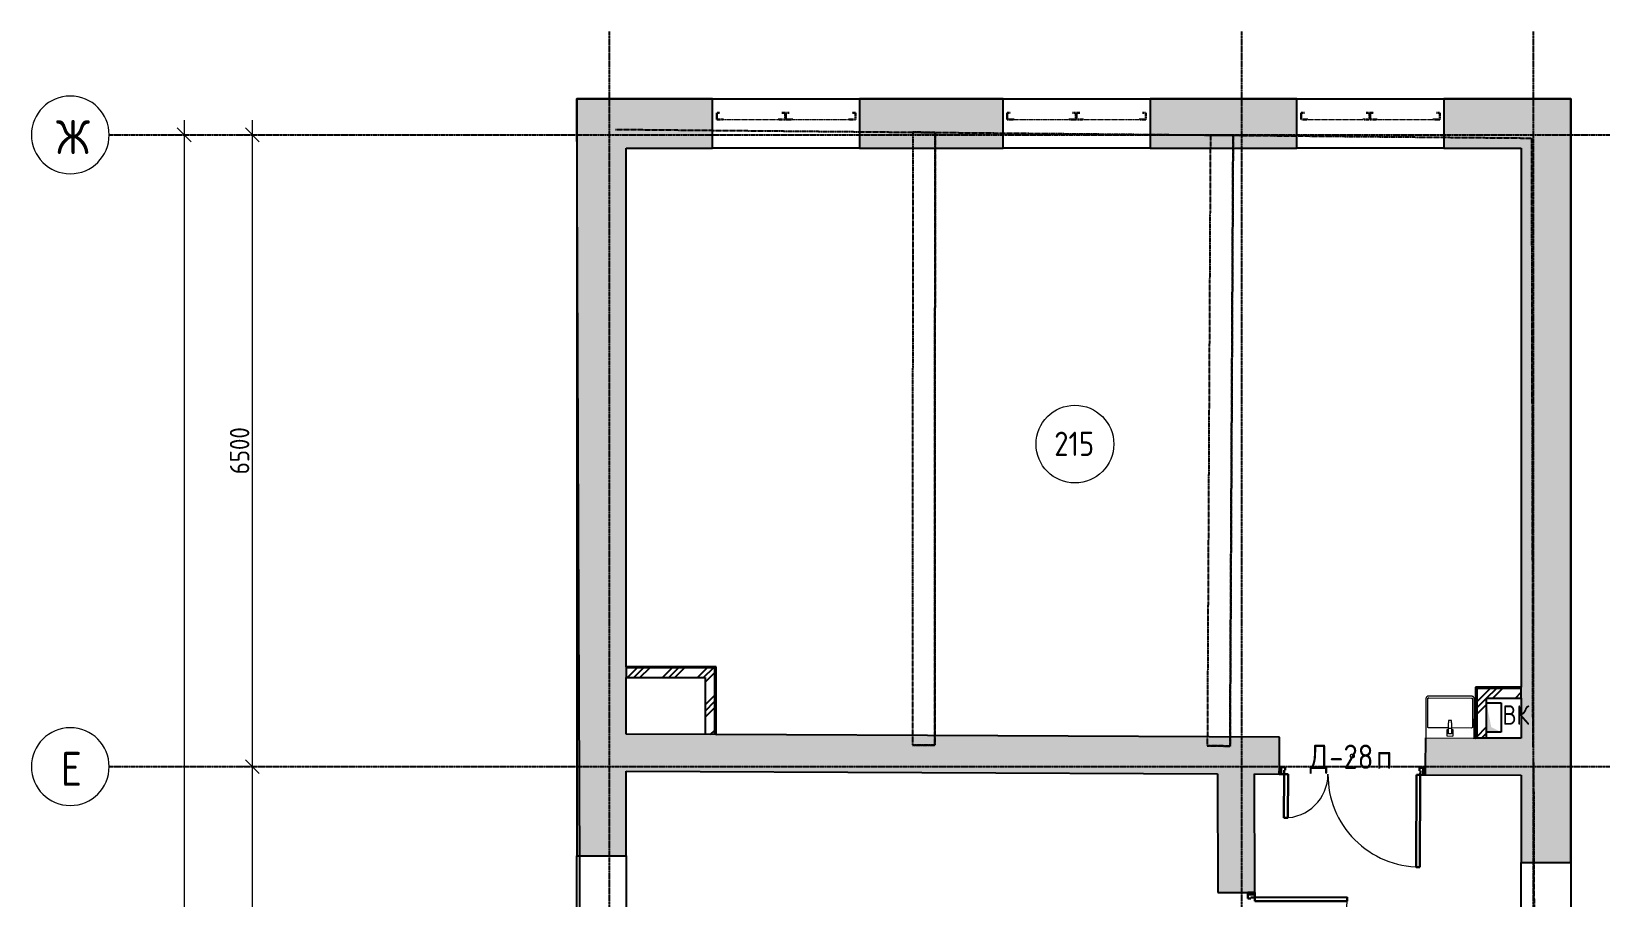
# Model space of a CAD drawing. Header units: millimetres. Extents: x -129048 to 476301, y -5853 to 215316.
# Drawn here: x 96253 to 112390, y 35659 to 44572 of the extents above; entities that cross this region are included whole.
import ezdxf

# ---------------------------------------------------------------- set-up
doc = ezdxf.new("R2010")
doc.units = ezdxf.units.MM
for name, pattern in [('ADSK_Линия сетки', [25, 20, -2.5, 0, -2.5]), ('ADSK_Сверху', [4.5, 3, -1.5]), ('ADSK_Снесено', [4.5, 3, -1.5])]:
    doc.linetypes.add(name, pattern=pattern)
for name, color, linetype, lineweight, true_color in [('_ Окна', 5, 'Continuous', 30, 0x0000ff), ('Линии', 7, 'Continuous', 9, 0x00a600), ('Стены внутренние', 5, 'Continuous', 18, 0x0000ff), ('Стены наружные', 1, 'ADSK_Снесено', 18, 0xff0000), ('Стены штриховка', 5, 'Continuous', 18, 0x0000ff)]:
    doc.layers.add(name, color=color, linetype=linetype, lineweight=lineweight, true_color=true_color)
for name, color, linetype, lineweight in [('Аннотация', 7, 'Continuous', 9), ('Двери', 251, 'Continuous', 18), ('Каркас', 7, 'Continuous', 18), ('Марки дверей', 7, 'Continuous', 20), ('Марки помещений', 7, 'Continuous', 20), ('Окна', 251, 'Continuous', 18), ('Оси', 7, 'Continuous', 9), ('Перекрытие', 7, 'Continuous', 18), ('Сантехника', 251, 'Continuous', 18), ('Узлы', 7, 'Continuous', 18)]:
    doc.layers.add(name, color=color, linetype=linetype, lineweight=lineweight)
doc.styles.add('GOST Common', font='GOST Common_0.ttf', dxfattribs={"width": 0.9, "height": 350})
doc.styles.add('GOST Common_1', font='GOST Common_0.ttf', dxfattribs={"width": 0.9, "height": 200})
doc.styles.add('GOST Common_2', font='GOST Common_0.ttf', dxfattribs={"width": 0.9, "height": 250})
doc.dimstyles.new('ADSK_Основной_2_5_мм', dxfattribs={"dimscale": 304.8, "dimtxt": 251.428749, "dimasz": 0.463911, "dimexe": 0.492126, "dimexo": 0.492126, "dimgap": 0.098425, "dimtad": 1, "dimdec": 1, "dimrnd": 0.1, "dimdsep": 46, "dimtxsty": 'GOST Common_1', "dimblk1": 'OBLIQUE', "dimblk2": 'OBLIQUE', "dimsah": 1, "dimcen": 0.09, "dimdle": 0.492126, "dimazin": 2, "dimtfac": 1, "dimtdec": 4, "dimtix": 1, "dimtmove": 0, "dimatfit": 3, "dimfxl": 1, "dimtvp": 1, "dimtfill": 1, "dimtolj": 1, "dimtzin": 0, "dimlwd": 20, "dimlwe": 20, "dimarcsym": 2})
pattern_1 = [(45, (108139.4, 150), (-179.6051, 179.6051), []), (45, (108202.9, 150), (0, 359.2102), []), (45, (108075.9, 150), (0, 359.2102), [])]

# ---------------------------------------------------------------- blocks, each defined once
blk = doc.blocks.new('Витраж-тент со смещением вовне - 60мм 34 сдвиг-2061971-02 План 2-го этажа маркировочный')
at = {"layer": '_ Окна', "color": 161, "linetype": 'ADSK_Сверху', "true_color": 0xaaaaff}
for p, q in [((-352, 25), (-352, -45)), ((-352, 25), (-318, 25)), ((-352, -45), (-352, 25)), ((352, 25), (318, 25)), ((352, -45), (352, 25)), ((352, -45), (352, 25)), ((-292, -45), (-352, -45)), ((-292, -35), (-292, -45)), ((292, -35), (292, -45)), ((292, -45), (352, -45))]:
    blk.add_line(p, q, dxfattribs=at)
at = {"layer": 'Окна', "color": 161, "linetype": 'ADSK_Сверху', "true_color": 0xaaaaff}
blk.add_line((-292, -45), (292, -45), dxfattribs=at)
blk = doc.blocks.new('Витраж-тент со смещением вовне - 60мм 34 сдвиг-2061973-02 План 2-го этажа маркировочный')
at = {"layer": '_ Окна', "color": 161, "linetype": 'ADSK_Сверху', "true_color": 0xaaaaff}
for p, q in [((-357, 25), (-357, -45)), ((-357, 25), (-323, 25)), ((-357, -45), (-357, 25)), ((357, 25), (323, 25)), ((357, -45), (357, 25)), ((357, -45), (357, 25)), ((-297, -45), (-357, -45)), ((-297, -35), (-297, -45)), ((297, -35), (297, -45)), ((297, -45), (357, -45))]:
    blk.add_line(p, q, dxfattribs=at)
at = {"layer": 'Окна', "color": 161, "linetype": 'ADSK_Сверху', "true_color": 0xaaaaff}
blk.add_line((-297, -45), (297, -45), dxfattribs=at)
blk = doc.blocks.new('AC_Дверь_Двупольная - Д-28п 1500х2200h-2039725-02 План 2-го этажа маркировочный')
at = {"layer": 'Двери', "lineweight": 30}
for p, q in [((-700, 1140), (-660, 1140)), ((-700, 190), (-700, 1140)), ((-660, 1140), (-660, 190)), ((700, 640), (660, 640)), ((660, 640), (660, 190)), ((700, 190), (700, 640)), ((-750, 190), (-730, 190)), ((-750, 120), (-750, 190)), ((-730, 190), (-700, 190)), ((-730, 120), (-730, 190)), ((-730, 190), (-730, 120)), ((-660, 190), (-700, 190)), ((-700, 190), (-700, 150)), ((660, 190), (700, 190)), ((730, 190), (700, 190)), ((700, 190), (700, 150)), ((730, 120), (730, 190)), ((750, 190), (730, 190)), ((730, 190), (730, 120)), ((750, 120), (750, 190)), ((-730, 120), (-750, 120)), ((-690, 120), (-730, 120)), ((-700, 150), (-690, 150)), ((-690, 150), (-690, 120)), ((700, 150), (690, 150)), ((690, 150), (690, 120)), ((690, 120), (730, 120)), ((730, 120), (750, 120))]:
    blk.add_line(p, q, dxfattribs=at)
at = {"layer": 'Двери'}
for centre, radius, start, end in [((-700, 190), 950, 360, 90), ((700, 190), 450, 90, 180)]:
    blk.add_arc(centre, radius, start, end, dxfattribs=at)
blk = doc.blocks.new('Parametric_Porcelain_bathroom_sink_20774 - 500х430мм-V215-02 План 2-го этажа маркировочный')
at = {"layer": 'Сантехника'}
for p, q in [((-125, 540), (-125, 140)), ((-105, 253), (-105, 540)), ((345, 570), (-95, 570)), ((-95, 550), (345, 550)), ((355, 540), (355, 253)), ((375, 140), (375, 540)), ((110, 243), (-95, 243)), ((93, 221), (93, 162)), ((110, 223), (95, 223)), ((140, 319), (110, 319)), ((110, 319), (110, 296)), ((140, 319), (110, 319)), ((110, 236), (110, 296)), ((110, 201), (110, 236)), ((140, 236), (110, 236)), ((110, 181), (110, 201)), ((140, 181), (110, 181)), ((140, 296), (140, 319)), ((140, 296), (140, 236)), ((345, 243), (140, 243)), ((140, 236), (140, 201)), ((155, 223), (140, 223)), ((140, 201), (140, 181)), ((156, 162), (156, 221)), ((-125, 140), (-120, 140)), ((-120, 140), (-115, 140)), ((-115, 140), (365, 140)), ((95, 160), (155, 160)), ((365, 140), (370, 140)), ((370, 140), (375, 140))]:
    blk.add_line(p, q, dxfattribs=at)
at = {"layer": 'Сантехника', "flags": 128}
for points in [[(-95, 570), (-96, 570), (-97, 570), (-99, 570), (-100, 570), (-101, 569), (-102, 569), (-103, 569), (-104, 568), (-106, 568), (-107, 568), (-108, 567), (-109, 567), (-110, 566), (-111, 565), (-112, 565), (-113, 564), (-114, 563), (-115, 563), (-116, 562), (-117, 561), (-117, 560), (-118, 559), (-119, 558), (-120, 557), (-120, 556), (-121, 555), (-121, 554), (-122, 553), (-123, 552), (-123, 551), (-123, 550), (-124, 549), (-124, 547), (-124, 546), (-125, 545), (-125, 544), (-125, 543), (-125, 542), (-125, 540), (-125, 540)], [(-105, 540), (-105, 540), (-105, 541), (-105, 541), (-105, 542), (-105, 542), (-105, 542), (-105, 543), (-104, 543), (-104, 544), (-104, 544), (-104, 544), (-104, 545), (-104, 545), (-103, 545), (-103, 546), (-103, 546), (-103, 546), (-103, 547), (-102, 547), (-102, 547), (-102, 547), (-101, 548), (-101, 548), (-101, 548), (-100, 548), (-100, 549), (-100, 549), (-99, 549), (-99, 549), (-99, 549), (-98, 549), (-98, 550), (-97, 550), (-97, 550), (-97, 550), (-96, 550), (-96, 550), (-96, 550), (-95, 550), (-95, 550)], [(-105, 541), (-105, 541), (-105, 541), (-105, 540), (-105, 540)], [(-101, 548), (-101, 548), (-102, 548), (-102, 547), (-102, 547), (-102, 547)], [(-95, 550), (-95, 550), (-96, 550), (-96, 550), (-97, 550)], [(375, 540), (375, 541), (375, 542), (375, 544), (375, 545), (374, 546), (374, 547), (374, 548), (373, 549), (373, 551), (373, 552), (372, 553), (372, 554), (371, 555), (370, 556), (370, 557), (369, 558), (368, 559), (368, 560), (367, 561), (366, 562), (365, 562), (364, 563), (363, 564), (362, 565), (361, 565), (360, 566), (359, 566), (358, 567), (357, 568), (356, 568), (355, 568), (354, 569), (352, 569), (351, 569), (350, 570), (349, 570), (348, 570), (347, 570), (345, 570), (345, 570)], [(346, 550), (346, 550), (346, 550), (345, 550), (345, 550)], [(345, 550), (345, 550), (346, 550), (346, 550), (347, 550), (347, 550), (347, 550), (348, 550), (348, 549), (349, 549), (349, 549), (349, 549), (350, 549), (350, 549), (350, 548), (351, 548), (351, 548), (351, 548), (352, 548), (352, 547), (352, 547), (352, 547), (353, 546), (353, 546), (353, 546), (353, 545), (354, 545), (354, 545), (354, 544), (354, 544), (354, 544), (354, 543), (355, 543), (355, 542), (355, 542), (355, 542), (355, 541), (355, 541), (355, 541), (355, 540), (355, 540)], [(353, 546), (353, 546), (353, 547), (352, 547), (352, 547), (352, 547)], [(355, 540), (355, 540), (355, 541), (355, 541), (355, 542)], [(-105, 253), (-105, 253), (-105, 252), (-105, 252), (-105, 252)], [(-95, 243), (-95, 243), (-96, 243), (-96, 243), (-97, 243), (-97, 243), (-97, 243), (-98, 244), (-98, 244), (-99, 244), (-99, 244), (-99, 244), (-100, 244), (-100, 244), (-100, 245), (-101, 245), (-101, 245), (-101, 245), (-102, 246), (-102, 246), (-102, 246), (-102, 246), (-103, 247), (-103, 247), (-103, 247), (-103, 248), (-104, 248), (-104, 248), (-104, 249), (-104, 249), (-104, 250), (-104, 250), (-105, 250), (-105, 251), (-105, 251), (-105, 251), (-105, 252), (-105, 252), (-105, 253), (-105, 253), (-105, 253)], [(-103, 247), (-103, 247), (-103, 247), (-102, 246), (-102, 246), (-102, 246)], [(-96, 243), (-96, 243), (-96, 243), (-95, 243), (-95, 243)], [(355, 253), (355, 253), (355, 252), (355, 252), (355, 252), (355, 251), (355, 251), (355, 250), (354, 250), (354, 250), (354, 249), (354, 249), (354, 249), (354, 248), (353, 248), (353, 248), (353, 247), (353, 247), (353, 247), (352, 246), (352, 246), (352, 246), (351, 245), (351, 245), (351, 245), (350, 245), (350, 245), (350, 244), (349, 244), (349, 244), (349, 244), (348, 244), (348, 244), (347, 243), (347, 243), (347, 243), (346, 243), (346, 243), (346, 243), (345, 243), (345, 243)], [(345, 243), (345, 243), (346, 243), (346, 243), (347, 243)], [(351, 245), (351, 245), (352, 246), (352, 246), (352, 246), (352, 246)], [(355, 252), (355, 252), (355, 253), (355, 253), (355, 253)]]:
    blk.add_lwpolyline(points, dxfattribs=at)
at = {"layer": 'Сантехника'}
for centre, radius, start, end in [((95, 221), 1.87, 120, 150), ((95, 221), 1.87, 90, 180), ((95, 221), 1.87, 120, 150), ((95, 221), 1.87, 120, 150), ((95, 162), 1.49, 180, 270), ((155, 221), 1.87, 0, 90), ((155, 162), 1.49, 270, 360), ((155, 221), 1.87, 30, 60), ((155, 221), 1.87, 30, 60), ((155, 221), 1.87, 30, 60)]:
    blk.add_arc(centre, radius, start, end, dxfattribs=at)
blk = doc.blocks.new('Ось сетки - Круг_Ø8 мм-6577-02 План 2-го этажа маркировочный')
at = {"layer": 'Оси', "lineweight": 20}
for start, end in [(360, 180), (180, 360)]:
    blk.add_arc((0, 0), 4, start, end, dxfattribs=at)
blk = doc.blocks.new('ADSK_Марка_Помещение_ОдноЗначение - Номер-247393-02 План 2-го этажа маркировочный')
at = {"layer": 'Марки помещений'}
blk.add_circle((0, 0), 4, dxfattribs=at)
blk = doc.blocks.new('_Oblique')
at = {"color": 0, "linetype": 'ByBlock', "lineweight": -2}
blk.add_line((-0.5, -0.5), (0.5, 0.5), dxfattribs=at)
blk = doc.blocks.new('*D1570')
at = {"color": 0, "lineweight": 20, "transparency": 16777216}
for p, q in [((98524, 43657), (98524, 36857)), ((98474, 43507), (98374, 43507)), ((98474, 37007), (98374, 37007))]:
    blk.add_line(p, q, dxfattribs=at)
at = {"layer": 'Defpoints', "color": 0, "transparency": 16777216}
for p in [(98624, 43507), (98524, 37007), (98624, 37007)]:
    blk.add_point(p, dxfattribs=at)
at = {"color": 0, "lineweight": 20, "transparency": 16777216, "xscale": 141.4, "yscale": 141.4, "zscale": 141.4}
for p, rotation in [((98524, 43507), 90), ((98524, 37007), 270)]:
    blk.add_blockref('_Oblique', p, dxfattribs=dict(at, rotation=rotation))
at = {"color": 0, "lineweight": 25, "transparency": 16777216, "insert": (98394, 40257), "char_height": 200, "width": 756.84, "attachment_point": 5, "rotation": 90, "style": 'GOST Common_1', "bg_fill": 3, "box_fill_scale": 1.1, "bg_fill_color": 256, "bg_fill_true_color": 13158600, "bg_fill_transparency": 0}
blk.add_mtext('\\A1;6500', dxfattribs=at)
blk = doc.blocks.new('*D1571')
at = {"color": 0, "lineweight": 20, "transparency": 16777216}
for p, q in [((98524, 37157), (98524, 20557)), ((98474, 37007), (98374, 37007)), ((98474, 20707), (98374, 20707))]:
    blk.add_line(p, q, dxfattribs=at)
at = {"layer": 'Defpoints', "color": 0, "transparency": 16777216}
for p in [(98624, 37007), (98524, 20707), (98624, 20707)]:
    blk.add_point(p, dxfattribs=at)
at = {"color": 0, "lineweight": 20, "transparency": 16777216, "xscale": 141.4, "yscale": 141.4, "zscale": 141.4}
for p, rotation in [((98524, 37007), 90), ((98524, 20707), 270)]:
    blk.add_blockref('_Oblique', p, dxfattribs=dict(at, rotation=rotation))
at = {"color": 0, "lineweight": 25, "transparency": 16777216, "insert": (98394, 28857), "char_height": 200, "width": 889.8, "attachment_point": 5, "rotation": 90, "style": 'GOST Common_1', "bg_fill": 3, "box_fill_scale": 1.1, "bg_fill_color": 256, "bg_fill_true_color": 13158600, "bg_fill_transparency": 0}
blk.add_mtext('\\A1;16300', dxfattribs=at)
blk = doc.blocks.new('*D1577')
at = {"color": 0, "lineweight": 20, "transparency": 16777216}
for p, q in [((97824, 43657), (97824, -1843)), ((97774, 43507), (97674, 43507)), ((97774, -1693), (97674, -1693))]:
    blk.add_line(p, q, dxfattribs=at)
at = {"layer": 'Defpoints', "color": 0, "transparency": 16777216}
for p in [(97924, 43507), (97824, -1693), (97924, -1693)]:
    blk.add_point(p, dxfattribs=at)
at = {"color": 0, "lineweight": 20, "transparency": 16777216, "xscale": 141.4, "yscale": 141.4, "zscale": 141.4}
for p, rotation in [((97824, 43507), 90), ((97824, -1693), 270)]:
    blk.add_blockref('_Oblique', p, dxfattribs=dict(at, rotation=rotation))
at = {"color": 0, "lineweight": 25, "transparency": 16777216, "insert": (97694, 20907), "char_height": 200, "width": 971.62, "attachment_point": 5, "rotation": 90, "style": 'GOST Common_1', "bg_fill": 3, "box_fill_scale": 1.1, "bg_fill_color": 256, "bg_fill_true_color": 13158600, "bg_fill_transparency": 0}
blk.add_mtext('\\A1;45200', dxfattribs=at)
blk = doc.blocks.new('ADSK_Марка_Дверь - Типоразмер_ADSK_Марка-58376-02 План 2-го этажа маркировочный')
at = {"layer": 'Марки дверей', "lineweight": 9}
blk.add_circle((0, 0), 0.2, dxfattribs=at)

msp = doc.modelspace()

# ---------------------------------------------------------------- hatches: boundary and pattern name
at = {"layer": 'Стены внутренние', "lineweight": 25, "true_color": 0x636466}
h = msp.add_hatch(dxfattribs=at)
h.set_pattern_fill('FP_1', color=251, style=0, pattern_type=2)
h.set_pattern_definition(pattern_1)
h.paths.add_polyline_path([(103181.51915, 37922.54391), (103281.51915, 37922.54391), (103281.51915, 38022.54391), (102370.64834, 38022.54391), (102370.64834, 37922.54391), (103180.79079, 37922.54391)])
h = msp.add_hatch(dxfattribs=at)
h.set_pattern_fill('FP_1', color=251, style=0, pattern_type=2)
h.set_pattern_definition(pattern_1)
h.paths.add_polyline_path([(103281.51915, 37336.09554), (103281.51915, 37922.54391), (103181.51915, 37922.54391), (103181.51915, 37336.54449)])
h = msp.add_hatch(dxfattribs=at)
h.set_pattern_fill('FP_1', color=251, style=0, pattern_type=2)
h.set_pattern_definition(pattern_1)
h.paths.add_polyline_path([(111215.63863, 37300.47527), (111215.63863, 37812.02652), (111115.63863, 37812.02652), (111115.63863, 37300.92422)])
h = msp.add_hatch(dxfattribs=at)
h.set_pattern_fill('FP_1', color=251, style=0, pattern_type=2)
h.set_pattern_definition(pattern_1)
h.paths.add_polyline_path([(111410.51418, 37712.02652), (111572.89859, 37712.02652), (111572.89859, 37812.02652), (111215.63863, 37812.02652), (111215.63863, 37712.02652)])
h = msp.add_hatch(color=251, dxfattribs=at)
h.paths.add_polyline_path([(111572.89859, 36918.86752), (111572.89859, 37298.87135), (110587.25397, 37303.2363), (110585.86251, 36923.30024), (111410.51418, 36919.59655)])
h.paths.add_polyline_path([(109085.56336, 36930.03443), (109087.26936, 37310.0306), (102370.64834, 37340.1849), (102370.64834, 36960.18107), (108833.07471, 36931.16798)])
h = msp.add_hatch(color=251, dxfattribs=at)
h.paths.add_polyline_path([(108732.15304, 21070.99148), (108866.81674, 21070.99148), (108863.45847, 22528.12775), (108483.45948, 22527.25196), (108486.81573, 21070.99148), (108670.68535, 21070.99148)])
h.paths.add_polyline_path([(108480.3963, 23856.3509), (108860.3953, 23857.22668), (108854.85511, 26261.09019), (108474.85612, 26260.2144), (108475.46318, 25996.81269)])
h.paths.add_polyline_path([(108471.39907, 27760.21042), (108851.39806, 27761.0862), (108836.53175, 34211.51383), (108456.53276, 34210.63805), (108470.80947, 28016.03809)])
h.paths.add_polyline_path([(108470.80197, 28021.78904), (108470.79919, 28021.7896), (108486.204, 28021.78958)])
h.paths.add_polyline_path([(108453.07572, 35710.63407), (108833.07471, 35711.50985), (108830.26373, 36931.1806), (108450.25879, 36932.88663), (108452.91125, 35781.99437)])
at = {"layer": 'Стены наружные', "linetype": 'Continuous', "lineweight": 25, "true_color": 0x636466}
h = msp.add_hatch(color=251, dxfattribs=at)
h.paths.add_polyline_path([(111572.89859, 43368.86858), (111572.89859, 43878.86858), (110777.27746, 43878.86858), (110777.27746, 43368.86858), (111543.75652, 43368.86858)])
h.paths.add_polyline_path([(107756.34856, 43368.86858), (109267.27746, 43368.86858), (109267.27746, 43878.86858), (107756.34856, 43878.86858), (107756.34856, 43497.87956)])
h.paths.add_polyline_path([(104768.06179, 43368.86858), (106246.34856, 43368.86858), (106246.34856, 43878.86858), (104768.06179, 43878.86858), (104768.06179, 43521.04181)])
h.paths.add_polyline_path([(102294.54789, 43368.86858), (103258.06179, 43368.86858), (103258.06179, 43878.86858), (101860.64834, 43878.86858), (101860.64834, 43368.86858), (102267.65172, 43368.86858)])
h = msp.add_hatch(color=251, dxfattribs=at)
h.paths.add_polyline_path([(111849.52038, 21068.63165), (112082.89859, 21068.63165), (112082.89859, 22219.90769), (111572.89859, 22219.90769), (111572.89859, 21068.63165), (111741.84378, 21068.63165)])
h.paths.add_polyline_path([(111741.84378, 23989.90769), (112082.89859, 23989.90769), (112082.89859, 26209.79349), (111572.89859, 26209.79349), (111572.89859, 23989.90769), (111735.52713, 23989.90769)])
h.paths.add_polyline_path([(112082.89859, 27979.79349), (112082.89859, 30239.62246), (111572.89859, 30239.62246), (111572.89859, 27979.79349), (111741.84378, 27979.79349)])
h.paths.add_polyline_path([(111718.83169, 32009.62246), (112082.89859, 32009.62246), (112082.89859, 34251.89843), (111572.89859, 34251.89843), (111572.89859, 32009.62246)])
h.paths.add_polyline_path([(111710.47893, 36021.89843), (112082.89859, 36021.89843), (112082.89859, 43878.86858), (111572.89859, 43878.86858), (111572.89859, 36021.89843), (111708.22595, 36021.89843)])
h = msp.add_hatch(color=251, dxfattribs=at)
h.paths.add_polyline_path([(101860.64834, 21135.08267), (102370.64834, 21135.08267), (102370.64834, 22236.9956), (101860.64834, 22236.9956)])
h.paths.add_polyline_path([(101860.64834, 24006.9956), (102370.64834, 24006.9956), (102370.64834, 26193.20786), (101860.64834, 26193.20786), (101860.64834, 25996.81269)])
h.paths.add_polyline_path([(102257.59757, 27963.20786), (102370.64834, 27963.20786), (102370.64834, 30245.54651), (101860.64834, 30245.54651), (101860.64834, 27963.20786)])
h.paths.add_polyline_path([(102370.64834, 32015.54651), (102370.64834, 34317.55758), (101860.64834, 34317.55758), (101860.64834, 32015.54651), (102262.5248, 32015.54651)])
h.paths.add_polyline_path([(101860.64834, 36087.55758), (102370.64834, 36087.55758), (102370.64834, 43368.86858), (101860.64834, 43368.86858), (101860.64834, 39043.7216)])
at = {"layer": 'Узлы', "lineweight": 25, "true_color": 0x636466}
msp.add_hatch(color=251, dxfattribs=at).paths.add_polyline_path([(111265.13611, 37362.02652), (111365.63863, 37362.02652), (111264.87252, 37412.85799), (111215.63863, 37662.02652), (111215.63863, 37362.02652)])

# ---------------------------------------------------------------- linework, layer by layer
at = {"linetype": 'ADSK_Линия сетки', "lineweight": 25}
for p, q in [((102199.30993, -3863.55169), (102199.30993, 44571.85247)), ((108699.30993, -3863.55169), (108699.30993, 44571.85247)), ((111699.30993, -3863.55169), (111699.30993, 44571.85247)), ((97053.17482, 43506.78828), (165281.11784, 43506.78828)), ((97053.17482, 37006.78828), (165281.11784, 37006.78828))]:
    msp.add_line(p, q, dxfattribs=at)
at = {"color": 251, "lineweight": 25, "true_color": 0x636466}
msp.add_lwpolyline([(108429.89827, 8679.25245), (101998.3575, 8679.25245), (101860.64834, 43878.86858), (112082.89859, 43878.86858), (112082.89859, 21068.63165), (111469.49439, 21068.63165), (111521.03284, 13231.21845)], dxfattribs=at)
at = {"layer": 'Каркас', "color": 251, "linetype": 'ADSK_Сверху', "lineweight": 25, "true_color": 0x636466}
for p, q in [((105317.13945, 43533.10021), (105312.52519, 37227.71321)), ((105317.13945, 43533.10021), (105312.52519, 37227.71321)), ((105546.33939, 43532.93249), (105317.13945, 43533.10021)), ((105317.13945, 43533.10021), (105546.33939, 43532.93249)), ((105541.72513, 37227.54548), (105546.33939, 43532.93249)), ((105546.33939, 43532.93249), (105541.72513, 37227.54548)), ((108376.91999, 43504.50866), (108344.8846, 37220.04777)), ((108376.91999, 43504.50866), (108344.8846, 37220.04777)), ((108610.71696, 43503.31687), (108376.91999, 43504.50866)), ((108376.91999, 43504.50866), (108610.71696, 43503.31687)), ((108578.68156, 37218.85598), (108610.71696, 43503.31687)), ((108610.71696, 43503.31687), (108578.68156, 37218.85598)), ((105541.72513, 37227.54548), (105312.52519, 37227.71321)), ((105312.52519, 37227.71321), (105541.72513, 37227.54548)), ((108578.68156, 37218.85598), (108344.8846, 37220.04777)), ((108344.8846, 37220.04777), (108578.68156, 37218.85598))]:
    msp.add_line(p, q, dxfattribs=at)
at = {"layer": 'Линии', "color": 251, "lineweight": 25, "true_color": 0x636466}
for p, q in [((111215.63863, 37662.02652), (111365.63863, 37662.02652)), ((111215.63863, 37362.02652), (111215.63863, 37662.02652)), ((111365.63863, 37662.02652), (111365.63863, 37362.02652)), ((111365.63863, 37362.02652), (111215.63863, 37362.02652))]:
    msp.add_line(p, q, dxfattribs=at)
at = {"layer": 'Перекрытие', "color": 251, "linetype": 'ADSK_Сверху', "lineweight": 25, "true_color": 0x636466}
for p, q in [((102259.26828, 43563.16916), (111678.16369, 43473.6471)), ((111678.16369, 43473.6471), (111691.45028, 37210.74892)), ((111700.18094, 37049.11576), (111709.97167, 33885.48486))]:
    msp.add_line(p, q, dxfattribs=at)
at = {"layer": 'Стены внутренние', "color": 251, "lineweight": 25, "true_color": 0x636466}
for p, q in [((103293.51915, 38034.54391), (102370.64834, 38034.54391)), ((102370.64834, 38032.54391), (102370.64834, 37922.54391)), ((102370.64834, 37922.54391), (103181.51915, 37922.54391)), ((103181.51915, 37922.54391), (103181.51915, 37336.54449)), ((103293.51915, 37336.04167), (103293.51915, 38034.54391)), ((111103.63863, 37824.02652), (111103.63863, 37300.9781)), ((111572.89859, 37824.02652), (111103.63863, 37824.02652)), ((111572.89859, 37712.02652), (111572.89859, 37822.02652)), ((111215.63863, 37300.47527), (111215.63863, 37712.02652)), ((111215.63863, 37712.02652), (111572.89859, 37712.02652)), ((103291.51915, 37336.05065), (102370.64834, 37340.1849)), ((109087.26936, 37310.0306), (103293.51915, 37336.04167)), ((109085.87762, 37000.03372), (109087.26936, 37310.0306)), ((110587.25424, 37303.29641), (110585.86251, 36993.29953)), ((110590.81419, 37303.28043), (110587.25424, 37303.29641)), ((111103.63863, 37300.9781), (111090.46841, 37301.03723)), ((111572.89859, 37298.87135), (111105.63863, 37300.96912)), ((102370.64834, 36960.18107), (108450.25879, 36932.88663)), ((108450.25879, 36932.88663), (108453.07572, 35710.63407)), ((108830.26373, 36931.1806), (109085.56336, 36930.03443)), ((108833.07471, 35711.50985), (108830.26373, 36931.1806)), ((110585.54825, 36923.30024), (111572.89859, 36918.86752)), ((108453.07572, 35710.63407), (108763.07489, 35711.34852))]:
    msp.add_line(p, q, dxfattribs=at)
at = {"layer": 'Стены наружные', "color": 251, "linetype": 'Continuous', "lineweight": 25, "true_color": 0x636466}
for p, q in [((103258.06179, 43878.86858), (101860.64834, 43878.86858)), ((101860.64834, 43878.86858), (101860.64834, 36087.55758)), ((103258.06179, 43368.86858), (103258.06179, 43878.86858)), ((103258.06179, 43878.86858), (104768.06179, 43878.86858)), ((106246.34856, 43878.86858), (104768.06179, 43878.86858)), ((104768.06179, 43878.86858), (104768.06179, 43368.86858)), ((106246.34856, 43368.86858), (106246.34856, 43878.86858)), ((106246.34856, 43878.86858), (107756.34856, 43878.86858)), ((109267.27746, 43878.86858), (107756.34856, 43878.86858)), ((107756.34856, 43878.86858), (107756.34856, 43368.86858)), ((109267.27746, 43368.86858), (109267.27746, 43878.86858)), ((109267.27746, 43878.86858), (110777.27746, 43878.86858)), ((112082.89859, 43878.86858), (110777.27746, 43878.86858)), ((110777.27746, 43878.86858), (110777.27746, 43368.86858)), ((112082.89859, 36021.89843), (112082.89859, 43878.86858)), ((102370.64834, 43368.86858), (103258.06179, 43368.86858)), ((102370.64834, 38034.54391), (102370.64834, 43368.86858)), ((104768.06179, 43368.86858), (103258.06179, 43368.86858)), ((104768.06179, 43368.86858), (106246.34856, 43368.86858)), ((107756.34856, 43368.86858), (106246.34856, 43368.86858)), ((107756.34856, 43368.86858), (109267.27746, 43368.86858)), ((110777.27746, 43368.86858), (109267.27746, 43368.86858)), ((110777.27746, 43368.86858), (111572.89859, 43368.86858)), ((111572.89859, 43368.86858), (111572.89859, 37824.02652)), ((102370.64834, 37340.1849), (102370.64834, 37922.54391)), ((111572.89859, 37712.02652), (111572.89859, 37298.87135)), ((102370.64834, 36087.55758), (102370.64834, 36960.18107)), ((111572.89859, 36918.86752), (111572.89859, 36021.89843)), ((101860.64834, 36087.55758), (102370.64834, 36087.55758)), ((101860.64834, 34317.55758), (101860.64834, 36087.55758)), ((102370.64834, 36087.55758), (102370.64834, 34317.55758)), ((111572.89859, 36021.89843), (112082.89859, 36021.89843)), ((111572.89859, 34251.89843), (111572.89859, 36021.89843)), ((112082.89859, 36021.89843), (112082.89859, 34251.89843))]:
    msp.add_line(p, q, dxfattribs=at)
at = {"layer": 'Стены штриховка', "color": 251, "lineweight": 25, "true_color": 0x636466}
for p, q in [((102370.64834, 38034.54391), (102370.64834, 38032.54391)), ((103293.51915, 38032.54391), (102370.64834, 38032.54391)), ((103281.51915, 38022.54391), (102370.64834, 38022.54391)), ((103281.51915, 37336.09554), (103281.51915, 38022.54391)), ((103291.51915, 37336.05065), (103291.51915, 38034.54391)), ((103291.51915, 38022.54391), (103293.51915, 38022.54391)), ((111572.89859, 37822.02652), (111103.63863, 37822.02652)), ((111105.63863, 37824.02652), (111105.63863, 37300.96912)), ((111115.63863, 37822.02652), (111115.63863, 37824.02652)), ((111115.63863, 37812.02652), (111115.63863, 37300.92422)), ((111572.89859, 37812.02652), (111115.63863, 37812.02652)), ((111572.89859, 37822.02652), (111572.89859, 37824.02652)), ((103291.51915, 37336.05065), (103293.51915, 37336.04167)), ((111103.63863, 37300.9781), (111105.63863, 37300.96912))]:
    msp.add_line(p, q, dxfattribs=at)

# ---------------------------------------------------------------- block references
at = {"lineweight": 25, "xscale": 99.99999999999993, "yscale": 99.99999999999993, "zscale": 99.99999999999993, "rotation": 269.9999999999994}
for p in [(96653.17482, 43506.78828), (96653.17482, 37006.78828)]:
    msp.add_blockref('Ось сетки - Круг_Ø8 мм-6577-02 План 2-го этажа маркировочный', p, dxfattribs=at)
at = {"layer": '_ Окна', "color": 251, "linetype": 'ADSK_Сверху', "lineweight": 25, "true_color": 0x636466}
for name, p in [('Витраж-тент со смещением вовне - 60мм 34 сдвиг-2061971-02 План 2-го этажа маркировочный', (103652.06179, 43708.86858)), ('Витраж-тент со смещением вовне - 60мм 34 сдвиг-2061973-02 План 2-го этажа маркировочный', (104369.06179, 43708.86858)), ('Витраж-тент со смещением вовне - 60мм 34 сдвиг-2061971-02 План 2-го этажа маркировочный', (106640.34856, 43708.86858)), ('Витраж-тент со смещением вовне - 60мм 34 сдвиг-2061973-02 План 2-го этажа маркировочный', (107357.34856, 43708.86858)), ('Витраж-тент со смещением вовне - 60мм 34 сдвиг-2061971-02 План 2-го этажа маркировочный', (109661.27746, 43708.86858)), ('Витраж-тент со смещением вовне - 60мм 34 сдвиг-2061973-02 План 2-го этажа маркировочный', (110378.27746, 43708.86858))]:
    msp.add_blockref(name, p, dxfattribs=at)
at = {"layer": 'Двери', "color": 251, "lineweight": 25, "true_color": 0x636466}
for p, rotation in [((109836.4088, 37116.66542), 179.7427720539908), ((108644.80373, 34961.07395), 270.1320494497893)]:
    msp.add_blockref('AC_Дверь_Двупольная - Д-28п 1500х2200h-2039725-02 План 2-го этажа маркировочный', p, dxfattribs=dict(at, rotation=rotation))
at = {"layer": 'Марки дверей', "color": 251, "lineweight": 25, "true_color": 0x636466, "xscale": 99.99999999999993, "yscale": 99.99999999999993, "zscale": 99.99999999999993}
msp.add_blockref('ADSK_Марка_Дверь - Типоразмер_ADSK_Марка-58376-02 План 2-го этажа маркировочный', (109836.4088, 37116.66542), dxfattribs=at)
at = {"layer": 'Марки помещений', "color": 251, "lineweight": 25, "true_color": 0x636466, "xscale": 99.99999999999993, "yscale": 99.99999999999993, "zscale": 99.99999999999993}
msp.add_blockref('ADSK_Марка_Помещение_ОдноЗначение - Номер-247393-02 План 2-го этажа маркировочный', (106983.64377, 40325.39903), dxfattribs=at)
at = {"layer": 'Сантехника', "color": 251, "lineweight": 25, "true_color": 0x636466, "rotation": 359.7427720539908}
msp.add_blockref('Parametric_Porcelain_bathroom_sink_20774 - 500х430мм-V215-02 План 2-го этажа маркировочный', (110715.01404, 37162.72142), dxfattribs=at)

# ---------------------------------------------------------------- texts
at = {"lineweight": 25, "char_height": 350, "attachment_point": 1, "style": 'GOST Common'}
for s, insert, width in [('\\fGOST Common|b0|i0|c204|p34|;\\W.9;Ж', (96507.00193, 43659.3752), 389.620125), ('\\fGOST Common|b0|i0|c204|p34|;\\W.9;Е', (96554.70193, 37159.3752), 274.177125)]:
    msp.add_mtext(s, dxfattribs=dict(at, insert=insert, width=width))
at = {"layer": 'Аннотация', "color": 251, "lineweight": 25, "true_color": 0x636466, "insert": (111380.57318, 37638.12349), "char_height": 200, "width": 360.759375, "attachment_point": 1, "style": 'GOST Common_2'}
msp.add_mtext('ВК', dxfattribs=at)
at = {"layer": 'Марки дверей', "color": 251, "lineweight": 25, "true_color": 0x636466, "char_height": 250, "attachment_point": 1, "style": 'GOST Common_1'}
for s, insert, width in [('\\fGOST Common|b0|i0|c204|p34|;\\W.9;Д', (109396.57953, 37233.67851), 245.316375), ('-28', (109598.98578, 37233.67851), 584.4301875), ('\\fGOST Common|b0|i0|c204|p34|;\\W.9;п', (110081.1889, 37233.67851), 194.8100625)]:
    msp.add_mtext(s, dxfattribs=dict(at, insert=insert, width=width))
at = {"layer": 'Марки помещений', "color": 251, "lineweight": 25, "true_color": 0x636466, "insert": (106771.23651, 40453.1241), "char_height": 250, "width": 526.7086875, "attachment_point": 1, "style": 'GOST Common_1'}
msp.add_mtext('215', dxfattribs=at)

# ---------------------------------------------------------------- next in the draw order: dimensions: what is measured, and where the dimension line sits
at = {"lineweight": 25}
for base, p1, p2, override, picture, middle in [((97824.19015, -1693.21172), (97924.17505, 43506.78828), (97924.17505, -1693.21172), {"dimpost": '<>', "dimfxl": 45200}, '*D1577', (97694.19015, 20906.78828)), ((98524.19015, 37006.78828), (98624.17505, 43506.78828), (98624.17505, 37006.78828), {"dimpost": '<>', "dimfxl": 6500}, '*D1570', (98394.19015, 40256.78828))]:
    dim = msp.add_linear_dim(base=base, p1=p1, p2=p2, angle=90, dimstyle='ADSK_Основной_2_5_мм', override=override, dxfattribs=at)
    dim.commit()
    dim.dimension.update_dxf_attribs({"geometry": picture, "text_midpoint": middle})

# ---------------------------------------------------------------- next in the draw order: dimensions: what is measured, and where the dimension line sits
dim = msp.add_linear_dim(base=(98524.19015, 20706.78828), p1=(98624.17505, 37006.78828), p2=(98624.17505, 20706.78828), angle=90, dimstyle='ADSK_Основной_2_5_мм', override={"dimpost": '<>', "dimfxl": 16300}, dxfattribs=at)
dim.commit()
dim.dimension.update_dxf_attribs({"geometry": '*D1571', "text_midpoint": (98394.19015, 28856.78828)})

doc.saveas('drawing.dxf')
